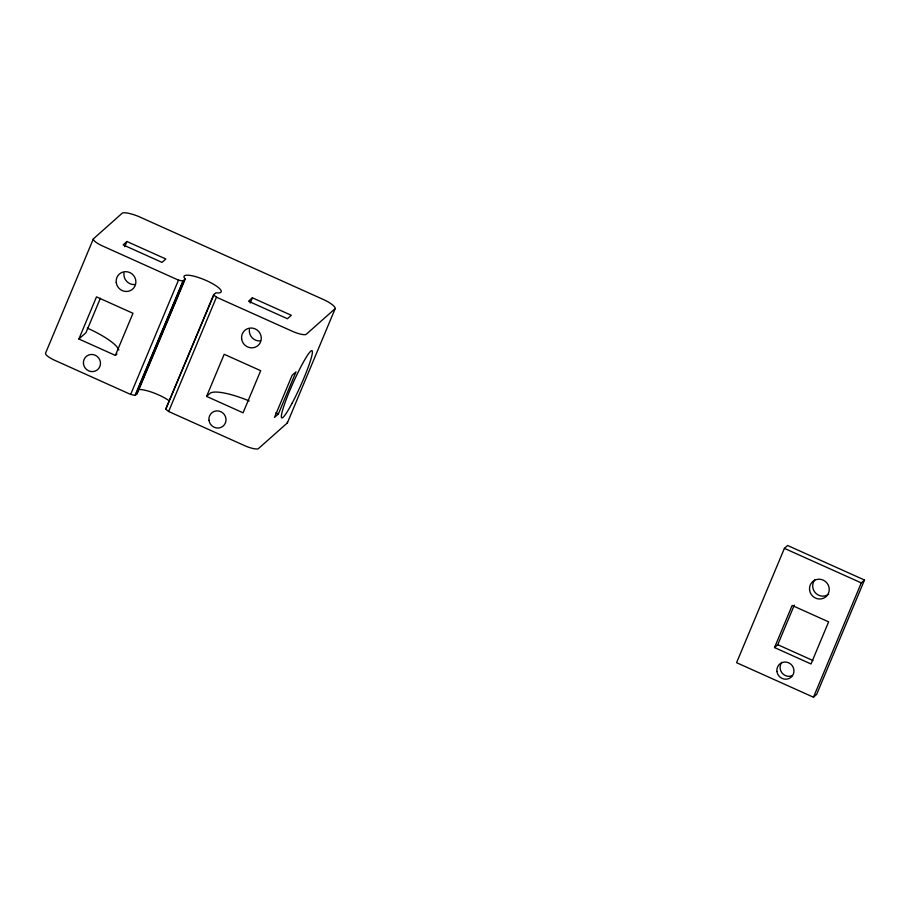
<?xml version="1.0" encoding="UTF-8"?>
<svg xmlns="http://www.w3.org/2000/svg" width="910" height="910" viewBox="0 0 910 910"><rect width="100%" height="100%" fill="white"/><g stroke="black" fill="none" stroke-linecap="round" stroke-linejoin="round"><path stroke-width="1.36" d="M137.205 393.518L185.208 279.029L184.343 277.914A20.122 4.698 22.7 0 1 206.502 280.633A20.122 4.698 22.7 0 1 217.831 292.963L215.886 292.815L213.577 294.863L165.756 409.182L168.634 411.502L245.529 446.048A13.195 3.083 22.7 0 0 258.235 448.778L287.389 422.888L335.21 308.581A17.779 4.152 22.7 0 0 324.79 300.141L138.502 216.421A17.791 4.152 22.7 0 0 122.475 212.974L93.366 238.875L45.545 353.194A13.195 3.083 22.7 0 0 53.804 359.882L130.665 394.439L135.089 395.395L137.399 393.348L136.523 392.233M78.874 339.009L96.494 296.887L132.985 313.29L115.365 355.4L78.874 339.009L85.972 332.696L100.384 298.241M124.727 246.712L126.911 241.503L165.836 258.986L162.025 262.376L123.112 244.881L126.911 241.503M130.665 394.439L178.485 280.132L182.91 281.076L185.208 279.029M135.089 395.395L183.035 280.962M135.601 394.94L183.422 280.621M136.739 393.928L184.559 279.62M214.089 294.408L165.756 409.182M168.634 411.502L216.455 297.195L213.577 294.863M206.581 396.396L224.201 354.286L260.692 370.688L243.072 412.799L206.581 396.396L209.812 393.529A39.574 9.236 22.7 0 1 249.203 400.946M250.204 303.019L252.388 297.798L291.314 315.292L287.435 318.739L248.521 301.244L252.388 297.798M278.369 413.982L295.989 371.872L292.121 375.307L274.501 417.428L278.369 413.982L275.81 412.833M784.397 548.366L736.577 662.685L813.472 697.219L816.679 694.341L864.5 580.023L787.605 545.488L784.397 548.366L861.292 582.901L864.5 580.023M774.535 647.567L792.144 605.457L828.635 621.86L811.015 663.97L774.535 647.567L777.743 644.701L794.293 605.139M813.472 697.219L861.292 582.901M115.365 355.4L116.981 353.967M335.21 308.581L306.056 334.459A13.195 3.083 22.7 0 1 293.35 331.729L216.455 297.195M178.485 280.132L101.624 245.563A13.195 3.083 22.7 0 1 93.366 238.875M87.28 328.101L89.84 329.249A43.089 10.056 22.7 0 1 118.823 350.02M777.743 644.701L812.971 660.535M260.465 340.909A10.056 9.726 48.4 0 1 249.386 329.42M135.055 284.557A10.056 9.726 48.4 0 1 123.976 273.057M287.298 422.16A17.779 4.152 22.7 0 1 287.389 422.888M138.957 389.503A20.122 4.698 22.7 0 1 169.055 400.696M828.601 594.287A10.056 9.726 48.4 0 1 814.746 579.932M791.905 675.8A8.725 8.429 48.2 0 1 781.838 662.298M116.23 282.532A10.056 9.726 48.4 0 0 132.03 289.63A10.056 9.726 48.4 0 0 129.789 272.545A10.056 9.726 48.4 0 0 116.23 282.532M241.639 338.895A10.056 9.726 48.4 0 0 257.439 345.993A10.056 9.726 48.4 0 0 255.209 328.908A10.056 9.726 48.4 0 0 241.639 338.895M208.981 420.295A8.725 8.429 48.2 0 0 222.688 426.449A8.725 8.429 48.2 0 0 220.743 411.638A8.725 8.429 48.2 0 0 208.981 420.295M83.47 363.875A8.725 8.429 48.6 0 0 97.154 370.029A8.725 8.429 48.6 0 0 95.22 355.218A8.725 8.429 48.6 0 0 83.47 363.875M809.582 590.067A10.056 9.726 48.4 0 0 825.381 597.165A10.056 9.726 48.4 0 0 823.152 580.079A10.056 9.726 48.4 0 0 809.582 590.067M776.935 671.466A8.725 8.429 48.2 0 0 790.631 677.62A8.725 8.429 48.2 0 0 788.686 662.81A8.725 8.429 48.2 0 0 776.935 671.466M292.235 402.971A36.889 4.004 -65.8 0 0 312.028 350.703A36.889 4.004 -65.8 0 0 286.297 399.297A36.889 4.004 -65.8 0 0 292.235 402.971"/></g></svg>
